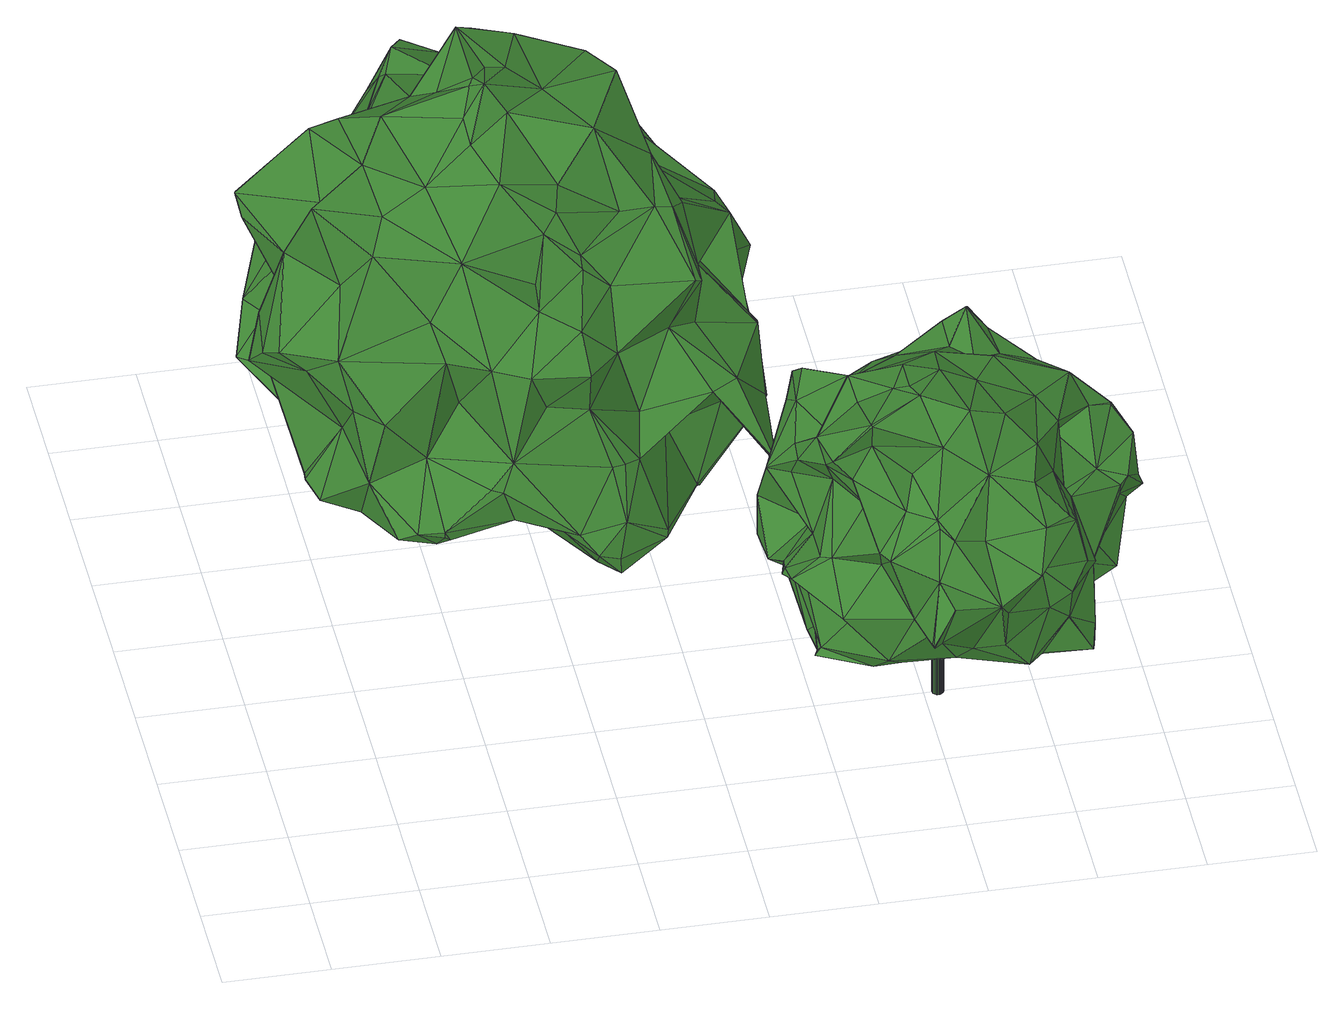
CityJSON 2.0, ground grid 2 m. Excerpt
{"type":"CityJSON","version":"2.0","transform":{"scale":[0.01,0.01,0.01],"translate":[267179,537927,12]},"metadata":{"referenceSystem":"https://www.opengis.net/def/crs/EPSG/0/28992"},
"CityObjects":{
"tree1":{"type":"SolitaryVegetationObject","attributes":{"gtid":440,"crown_width_m":9.61,"crown_median_z":16.52,"crown_r50_m":0.301,"crown_porosity":0.881,"trunk_H_m":4.5,"trunk_DBH_m":0.345,"trunk_radius_m":0.173,"trunk_base_height_m":12.02,"original_gtid":"442"},"geometry":[{"type":"Solid","lod":"3","boundaries":[[[[0,1,2]],[[1,3,2]],[[4,5,6]],[[7,8,9]],[[10,11,12]],[[13,14,15]],[[16,17,18]],[[19,20,21]],[[22,23,24]],[[24,23,25]],[[26,27,28]],[[29,30,31]],[[29,32,30]],[[33,34,35]],[[11,6,5]],[[36,13,37]],[[38,39,10]],[[40,41,42]],[[43,44,45]],[[24,46,22]],[[47,35,48]],[[49,50,51]],[[52,53,54]],[[55,56,57]],[[58,59,60]],[[61,62,63]],[[64,39,38]],[[65,66,27]],[[67,68,53]],[[69,21,70]],[[49,71,72]],[[73,74,29]],[[75,19,76]],[[69,76,19]],[[77,78,61]],[[79,80,45]],[[81,82,83]],[[84,85,80]],[[86,87,64]],[[88,89,90]],[[91,5,92]],[[93,92,5]],[[94,95,96]],[[97,98,99]],[[76,98,97]],[[69,98,76]],[[27,100,65]],[[101,102,103]],[[74,43,104]],[[85,105,106]],[[107,106,105]],[[43,85,104]],[[108,109,48]],[[110,49,111]],[[99,98,112]],[[113,58,114]],[[115,89,20]],[[79,45,116]],[[117,111,118]],[[55,111,117]],[[119,120,121]],[[28,27,122]],[[123,124,41]],[[125,126,127]],[[22,46,16]],[[125,128,126]],[[129,130,131]],[[125,127,28]],[[124,132,133]],[[134,120,14]],[[104,135,32]],[[136,118,137]],[[9,138,139]],[[140,141,142]],[[143,144,35]],[[145,144,143]],[[146,142,141]],[[42,41,133]],[[147,148,149]],[[46,150,151]],[[46,151,152]],[[153,131,2]],[[153,2,3]],[[59,154,96]],[[59,96,60]],[[123,41,40]],[[155,70,156]],[[155,156,157]],[[44,43,74]],[[104,29,74]],[[124,133,41]],[[129,158,99]],[[146,141,159]],[[45,44,160]],[[11,5,91]],[[161,95,162]],[[161,162,60]],[[22,163,23]],[[44,74,160]],[[164,6,165]],[[166,146,159]],[[167,168,23]],[[9,139,169]],[[170,171,65]],[[140,159,141]],[[171,0,131]],[[172,173,174]],[[3,175,176]],[[177,3,176]],[[178,179,103]],[[29,180,181]],[[45,80,85]],[[45,85,43]],[[182,183,178]],[[48,109,47]],[[47,109,184]],[[25,168,185]],[[25,185,24]],[[166,142,146]],[[39,64,186]],[[91,12,11]],[[75,162,187]],[[149,148,82]],[[172,111,49]],[[93,159,140]],[[188,75,76]],[[63,119,61]],[[61,189,158]],[[136,137,174]],[[158,62,61]],[[70,155,69]],[[112,130,129]],[[128,155,157]],[[128,157,126]],[[40,42,71]],[[40,71,49]],[[190,191,84]],[[192,115,75]],[[154,59,113]],[[58,113,59]],[[193,194,177]],[[63,177,194]],[[186,87,195]],[[81,181,196]],[[13,15,139]],[[38,10,12]],[[54,68,114]],[[197,54,114]],[[182,198,184]],[[91,38,12]],[[199,200,201]],[[21,156,70]],[[21,81,156]],[[23,168,25]],[[79,202,80]],[[203,167,23]],[[18,17,152]],[[121,114,204]],[[161,96,95]],[[60,96,161]],[[132,18,205]],[[133,132,205]],[[172,174,137]],[[110,111,55]],[[184,183,182]],[[194,206,200]],[[180,207,196]],[[208,207,180]],[[204,209,77]],[[134,210,211]],[[134,36,210]],[[115,20,19]],[[39,186,10]],[[124,212,132]],[[213,131,153]],[[213,153,3]],[[103,214,31]],[[208,31,214]],[[181,215,83]],[[107,191,198]],[[86,198,191]],[[142,57,140]],[[172,51,216]],[[100,217,218]],[[208,102,26]],[[123,212,124]],[[63,194,200]],[[143,35,219]],[[143,219,220]],[[217,108,218]],[[186,165,10]],[[221,80,202]],[[221,84,80]],[[205,222,72]],[[170,65,223]],[[100,223,65]],[[205,42,133]],[[13,36,14]],[[220,224,193]],[[225,100,101]],[[129,99,112]],[[26,100,27]],[[121,204,119]],[[101,226,225]],[[178,227,182]],[[226,217,225]],[[228,78,209]],[[81,21,88]],[[81,88,149]],[[29,31,180]],[[229,224,220]],[[108,217,226]],[[73,181,83]],[[74,73,160]],[[160,83,148]],[[83,160,73]],[[230,135,85]],[[196,156,81]],[[97,188,76]],[[88,231,147]],[[149,88,147]],[[209,78,77]],[[10,6,11]],[[177,176,193]],[[49,110,40]],[[10,165,6]],[[186,195,232]],[[165,186,232]],[[8,93,233]],[[140,234,233]],[[93,140,233]],[[101,179,226]],[[101,103,179]],[[108,226,179]],[[108,179,183]],[[21,69,235]],[[21,235,19]],[[172,49,51]],[[236,170,223]],[[158,129,62]],[[237,228,209]],[[62,129,213]],[[104,85,135]],[[238,125,122]],[[94,96,154]],[[33,239,64]],[[83,82,148]],[[203,221,167]],[[112,238,130]],[[128,238,112]],[[162,95,187]],[[109,108,183]],[[184,109,183]],[[220,240,143]],[[236,240,220]],[[93,8,92]],[[138,13,139]],[[224,169,241]],[[229,220,169]],[[229,169,224]],[[97,99,189]],[[189,78,97]],[[97,78,188]],[[72,50,49]],[[90,46,24]],[[114,58,242]],[[120,134,211]],[[87,186,64]],[[204,77,119]],[[225,217,100]],[[51,52,216]],[[183,179,178]],[[88,20,89]],[[138,243,13]],[[244,163,212]],[[139,241,169]],[[19,235,69]],[[189,99,158]],[[193,236,220]],[[87,245,195]],[[241,15,201]],[[7,169,220]],[[9,169,7]],[[16,18,132]],[[132,212,163]],[[143,240,145]],[[207,157,156]],[[207,156,196]],[[246,247,244]],[[145,218,108]],[[132,22,16]],[[248,91,249]],[[48,144,108]],[[145,108,144]],[[48,35,144]],[[47,184,86]],[[234,140,56]],[[117,174,173]],[[220,219,7]],[[203,23,163]],[[29,181,73]],[[230,32,135]],[[178,32,230]],[[8,248,249]],[[167,116,168]],[[79,116,167]],[[79,167,221]],[[79,221,202]],[[0,2,131]],[[236,175,170]],[[136,174,117]],[[232,195,191]],[[191,250,84]],[[188,162,75]],[[60,162,188]],[[151,251,95]],[[87,86,245]],[[150,192,151]],[[92,249,91]],[[252,248,8]],[[18,253,205]],[[164,247,6]],[[120,211,121]],[[4,6,246]],[[4,246,166]],[[64,248,33]],[[38,248,64]],[[13,254,37]],[[36,37,254]],[[67,113,68]],[[255,113,67]],[[256,75,187]],[[256,187,192]],[[173,210,36]],[[56,140,57]],[[15,241,139]],[[61,78,189]],[[131,213,129]],[[149,82,81]],[[142,166,257]],[[107,250,191]],[[14,199,15]],[[119,63,199]],[[63,200,199]],[[61,119,77]],[[228,188,78]],[[40,110,123]],[[125,238,128]],[[130,238,131]],[[62,177,63]],[[21,20,88]],[[219,34,7]],[[120,199,14]],[[119,199,120]],[[16,46,17]],[[114,121,211]],[[15,199,201]],[[205,253,222]],[[151,192,251]],[[102,208,214]],[[102,214,103]],[[46,90,89]],[[187,251,192]],[[201,206,224]],[[118,111,172]],[[118,172,137]],[[237,209,204]],[[200,206,201]],[[46,89,150]],[[187,95,251]],[[152,17,46]],[[150,115,192]],[[150,89,115]],[[19,75,115]],[[84,250,85]],[[191,195,245]],[[203,165,190]],[[203,164,165]],[[145,240,223]],[[221,190,84]],[[203,190,221]],[[222,253,94]],[[222,94,154]],[[253,95,94]],[[223,100,218]],[[223,218,145]],[[193,224,206]],[[142,110,57]],[[128,112,98]],[[194,193,206]],[[6,247,246]],[[8,249,92]],[[55,57,110]],[[215,258,83]],[[196,181,180]],[[54,216,52]],[[178,30,32]],[[147,231,185]],[[148,147,185]],[[38,91,248]],[[182,227,107]],[[106,107,227]],[[18,152,253]],[[95,253,152]],[[86,184,198]],[[117,254,56]],[[182,107,198]],[[245,86,191]],[[90,231,88]],[[123,246,244]],[[123,244,212]],[[90,24,231]],[[24,185,231]],[[201,224,241]],[[188,228,60]],[[58,60,228]],[[228,237,58]],[[216,211,210]],[[42,205,71]],[[72,71,205]],[[155,128,98]],[[155,98,69]],[[236,193,176]],[[105,85,250]],[[105,250,107]],[[85,106,230]],[[236,176,175]],[[237,204,242]],[[237,242,58]],[[204,114,242]],[[134,14,36]],[[173,36,117]],[[81,258,215]],[[233,234,243]],[[234,56,243]],[[13,243,254]],[[56,254,243]],[[163,247,203]],[[164,203,247]],[[163,244,247]],[[165,259,190]],[[175,3,1]],[[0,170,1]],[[175,1,170]],[[62,3,177]],[[47,239,35]],[[33,35,239]],[[86,239,47]],[[86,64,239]],[[172,216,173]],[[151,95,152]],[[256,192,75]],[[9,260,138]],[[8,260,9]],[[219,35,34]],[[248,34,33]],[[252,34,248]],[[252,7,34]],[[252,8,7]],[[255,67,222]],[[65,171,66]],[[104,32,29]],[[31,30,103]],[[178,103,30]],[[102,100,261]],[[102,101,100]],[[223,240,236]],[[102,261,26]],[[100,26,261]],[[157,127,126]],[[51,50,53]],[[72,67,50]],[[222,67,72]],[[208,26,28]],[[238,122,171]],[[131,238,171]],[[125,28,122]],[[208,28,127]],[[208,127,157]],[[208,157,207]],[[27,66,122]],[[171,122,66]],[[68,113,114]],[[230,227,178]],[[106,227,230]],[[171,170,0]],[[3,62,213]],[[117,36,254]],[[117,56,55]],[[117,118,136]],[[255,222,154]],[[197,114,211]],[[255,154,113]],[[83,258,81]],[[81,215,181]],[[31,262,180]],[[180,262,208]],[[31,208,262]],[[216,210,173]],[[123,257,246]],[[166,246,257]],[[185,168,116]],[[185,116,148]],[[138,260,243]],[[8,243,260]],[[233,243,8]],[[166,263,4]],[[163,264,132]],[[132,264,22]],[[163,22,264]],[[110,265,123]],[[257,265,142]],[[110,142,265]],[[257,123,265]],[[211,216,54]],[[51,53,52]],[[197,211,54]],[[54,53,68]],[[67,53,50]],[[4,263,5]],[[5,263,93]],[[93,263,159]],[[159,263,166]],[[160,116,45]],[[160,148,116]],[[232,191,259]],[[190,259,191]],[[232,259,165]],[[266,267,268]],[[266,268,269]],[[269,268,270]],[[269,270,271]],[[268,267,272]],[[268,272,270]],[[270,272,273]],[[270,273,271]],[[272,267,274]],[[272,274,273]],[[273,274,275]],[[273,275,271]],[[274,267,276]],[[274,276,275]],[[275,276,277]],[[275,277,271]],[[276,267,278]],[[276,278,277]],[[277,278,279]],[[277,279,271]],[[278,267,280]],[[278,280,279]],[[279,280,281]],[[279,281,271]],[[280,267,282]],[[280,282,281]],[[281,282,283]],[[281,283,271]],[[282,267,284]],[[282,284,283]],[[283,284,285]],[[283,285,271]],[[284,267,286]],[[284,286,285]],[[285,286,287]],[[285,287,271]],[[286,267,288]],[[286,288,287]],[[287,288,289]],[[287,289,271]],[[288,267,290]],[[288,290,289]],[[289,290,291]],[[289,291,271]],[[290,267,292]],[[290,292,291]],[[291,292,293]],[[291,293,271]],[[292,267,294]],[[292,294,293]],[[293,294,295]],[[293,295,271]],[[294,267,296]],[[294,296,295]],[[295,296,297]],[[295,297,271]],[[296,267,298]],[[296,298,297]],[[297,298,299]],[[297,299,271]],[[298,267,300]],[[298,300,299]],[[299,300,301]],[[299,301,271]],[[300,267,302]],[[300,302,301]],[[301,302,303]],[[301,303,271]],[[302,267,304]],[[302,304,303]],[[303,304,305]],[[303,305,271]],[[304,267,306]],[[304,306,305]],[[305,306,307]],[[305,307,271]],[[306,267,308]],[[306,308,307]],[[307,308,309]],[[307,309,271]],[[308,267,310]],[[308,310,309]],[[309,310,311]],[[309,311,271]],[[310,267,312]],[[310,312,311]],[[311,312,313]],[[311,313,271]],[[312,267,314]],[[312,314,313]],[[313,314,315]],[[313,315,271]],[[314,267,266]],[[314,266,315]],[[315,266,269]],[[315,269,271]]]]}]},
"tree2":{"type":"SolitaryVegetationObject","attributes":{"gtid":505,"crown_width_m":6.75,"crown_median_z":15.9,"crown_r50_m":0.269,"crown_porosity":0.901,"trunk_H_m":3.86,"trunk_DBH_m":0.21,"trunk_radius_m":0.105,"trunk_base_height_m":12.04,"original_gtid":"507"},"geometry":[{"type":"Solid","lod":"3","boundaries":[[[[316,317,318]],[[319,320,321]],[[322,323,324]],[[325,326,327]],[[328,329,330]],[[331,332,327]],[[333,334,335]],[[336,337,338]],[[336,338,339]],[[340,341,342]],[[343,340,342]],[[343,344,340]],[[345,346,347]],[[348,349,350]],[[351,352,353]],[[354,355,356]],[[357,358,359]],[[360,361,320]],[[362,363,348]],[[364,365,366]],[[351,353,365]],[[351,365,367]],[[368,340,344]],[[369,370,371]],[[372,321,320]],[[373,374,340]],[[375,373,376]],[[320,377,360]],[[319,377,320]],[[378,323,322]],[[379,380,381]],[[343,342,382]],[[383,384,385]],[[381,386,379]],[[387,388,389]],[[390,391,392]],[[393,394,395]],[[396,345,347]],[[397,335,334]],[[375,376,398]],[[399,400,401]],[[334,333,402]],[[317,403,318]],[[404,405,406]],[[407,378,408]],[[409,410,411]],[[389,351,387]],[[412,413,322]],[[414,415,416]],[[417,414,416]],[[418,416,419]],[[419,420,418]],[[419,416,415]],[[357,421,358]],[[421,422,358]],[[423,424,327]],[[425,426,427]],[[423,393,395]],[[423,395,428]],[[429,430,431]],[[432,430,429]],[[359,358,390]],[[391,390,358]],[[331,433,332]],[[319,367,434]],[[435,418,436]],[[360,437,420]],[[437,360,377]],[[438,433,331]],[[421,357,439]],[[421,439,440]],[[327,332,441]],[[417,416,442]],[[415,420,419]],[[404,344,343]],[[372,443,388]],[[364,431,444]],[[444,323,445]],[[446,447,448]],[[449,446,448]],[[450,451,452]],[[345,453,346]],[[343,382,454]],[[455,409,411]],[[456,457,458]],[[428,459,460]],[[343,454,404]],[[461,404,454]],[[462,434,463]],[[464,375,465]],[[375,464,458]],[[466,467,468]],[[406,464,469]],[[406,469,404]],[[470,439,357]],[[424,325,327]],[[354,325,355]],[[471,472,317]],[[316,473,474]],[[449,475,446]],[[336,374,337]],[[440,439,476]],[[470,477,478]],[[439,479,476]],[[316,474,317]],[[353,366,365]],[[364,366,429]],[[364,429,431]],[[480,430,481]],[[423,428,452]],[[368,344,482]],[[361,331,443]],[[483,443,331]],[[484,485,486]],[[340,339,341]],[[380,487,400]],[[446,475,447]],[[373,340,368]],[[488,318,489]],[[490,338,491]],[[386,490,491]],[[371,452,369]],[[492,409,493]],[[427,382,425]],[[494,409,492]],[[372,387,321]],[[333,444,445]],[[406,495,485]],[[459,428,496]],[[358,497,391]],[[498,342,341]],[[499,500,401]],[[501,493,409]],[[436,418,420]],[[370,410,371]],[[395,496,428]],[[316,502,503]],[[432,481,430]],[[364,444,333]],[[462,504,505]],[[462,364,504]],[[506,507,508]],[[397,507,506]],[[480,324,430]],[[509,459,496]],[[410,409,494]],[[434,510,511]],[[338,490,341]],[[423,452,424]],[[512,513,481]],[[452,371,450]],[[319,434,377]],[[377,434,437]],[[514,363,495]],[[385,402,383]],[[488,475,449]],[[472,489,403]],[[486,362,350]],[[319,321,367]],[[515,346,453]],[[515,453,461]],[[472,330,489]],[[370,487,410]],[[400,500,516]],[[350,362,348]],[[517,518,510]],[[372,388,387]],[[420,519,360]],[[408,456,520]],[[435,436,517]],[[423,521,393]],[[329,412,330]],[[415,519,420]],[[519,393,522]],[[519,522,360]],[[520,523,408]],[[375,398,524]],[[365,463,367]],[[367,463,434]],[[404,461,405]],[[356,355,525]],[[424,525,355]],[[328,471,373]],[[340,374,336]],[[480,526,322]],[[527,507,385]],[[330,472,328]],[[417,528,414]],[[336,339,340]],[[411,410,529]],[[411,529,501]],[[530,348,531]],[[526,480,513]],[[517,532,533]],[[436,420,437]],[[431,430,324]],[[378,534,323]],[[334,507,397]],[[328,375,458]],[[373,375,328]],[[373,337,374]],[[498,341,490]],[[498,490,516]],[[514,535,531]],[[461,535,514]],[[339,338,341]],[[333,445,402]],[[536,528,427]],[[445,323,534]],[[537,394,393]],[[490,538,516]],[[410,487,529]],[[481,513,480]],[[514,405,461]],[[364,333,504]],[[504,333,335]],[[449,448,513]],[[379,529,380]],[[438,522,521]],[[400,487,401]],[[370,401,487]],[[445,534,407]],[[491,337,468]],[[429,366,352]],[[471,328,472]],[[403,317,472]],[[427,539,382]],[[346,539,427]],[[515,382,539]],[[515,539,346]],[[373,471,337]],[[389,352,351]],[[376,373,368]],[[468,337,471]],[[468,471,317]],[[504,335,397]],[[540,396,347]],[[385,507,334]],[[421,541,422]],[[492,541,354]],[[435,349,418]],[[542,504,397]],[[504,542,505]],[[542,397,506]],[[346,417,347]],[[417,442,347]],[[328,458,329]],[[406,405,495]],[[356,494,492]],[[356,492,354]],[[322,324,480]],[[354,543,544]],[[440,544,543]],[[355,325,424]],[[505,510,462]],[[505,542,510]],[[322,545,412]],[[447,412,545]],[[461,453,546]],[[510,518,511]],[[318,403,489]],[[547,432,548]],[[547,548,470]],[[546,453,396]],[[491,338,337]],[[385,334,402]],[[384,484,527]],[[527,484,486]],[[384,527,385]],[[353,352,366]],[[455,501,409]],[[473,492,493]],[[412,447,489]],[[330,412,489]],[[438,549,522]],[[360,522,549]],[[327,441,423]],[[434,532,437]],[[396,453,345]],[[425,342,498]],[[425,498,516]],[[522,393,521]],[[364,462,463]],[[364,463,365]],[[378,413,408]],[[322,413,378]],[[514,495,405]],[[464,406,520]],[[413,412,329]],[[550,551,483]],[[331,361,438]],[[509,496,552]],[[496,395,552]],[[458,520,456]],[[464,520,458]],[[382,342,425]],[[398,368,482]],[[414,553,415]],[[394,415,553]],[[394,553,414]],[[386,491,467]],[[386,467,379]],[[383,402,445]],[[486,350,508]],[[486,508,527]],[[323,444,324]],[[431,324,444]],[[470,478,547]],[[517,533,518]],[[376,368,398]],[[479,389,443]],[[554,516,500]],[[392,555,556]],[[392,556,390]],[[476,544,440]],[[508,507,527]],[[473,493,501]],[[473,501,474]],[[379,474,501]],[[410,451,450]],[[494,451,410]],[[512,557,449]],[[552,395,394]],[[552,394,414]],[[519,415,394]],[[519,394,537]],[[519,537,393]],[[549,438,361]],[[549,361,360]],[[408,523,384]],[[407,534,378]],[[478,481,432]],[[547,478,432]],[[418,349,558]],[[381,380,400]],[[325,559,326]],[[512,481,560]],[[512,560,390]],[[432,429,352]],[[379,501,529]],[[489,447,475]],[[488,489,475]],[[436,532,517]],[[526,513,448]],[[416,418,561]],[[466,379,467]],[[536,427,426]],[[372,361,443]],[[470,389,479]],[[389,470,548]],[[470,479,439]],[[348,363,531]],[[406,485,484]],[[514,531,363]],[[399,401,500]],[[454,515,461]],[[454,382,515]],[[531,535,546]],[[461,546,535]],[[449,557,488]],[[320,361,372]],[[499,536,554]],[[359,477,357]],[[478,477,359]],[[349,562,350]],[[506,350,562]],[[379,466,474]],[[455,411,501]],[[416,561,442]],[[530,561,558]],[[476,483,551]],[[437,532,436]],[[533,532,511]],[[434,511,532]],[[550,483,331]],[[530,531,546]],[[474,466,317]],[[468,317,466]],[[401,459,499]],[[552,414,528]],[[536,426,554]],[[552,536,499]],[[509,499,459]],[[552,499,509]],[[435,562,349]],[[542,562,435]],[[506,562,542]],[[424,452,525]],[[525,452,356]],[[413,329,457]],[[413,457,408]],[[329,458,457]],[[408,457,456]],[[346,528,417]],[[559,551,326]],[[421,543,541]],[[421,440,543]],[[488,555,318]],[[354,541,543]],[[559,476,551]],[[422,541,497]],[[358,422,497]],[[511,518,533]],[[497,541,492]],[[497,492,473]],[[427,528,346]],[[418,558,561]],[[349,530,558]],[[348,530,349]],[[387,351,321]],[[367,321,351]],[[488,557,555]],[[363,362,495]],[[486,485,495]],[[486,495,362]],[[388,443,389]],[[452,428,460]],[[452,460,369]],[[400,538,381]],[[483,476,443]],[[476,479,443]],[[517,510,435]],[[434,462,510]],[[435,510,542]],[[404,469,344]],[[445,407,383]],[[375,469,465]],[[464,465,469]],[[556,555,557]],[[449,513,512]],[[432,352,548]],[[389,548,352]],[[512,556,557]],[[468,467,491]],[[506,508,350]],[[469,375,524]],[[401,370,563]],[[390,556,512]],[[484,564,406]],[[384,383,565]],[[384,565,408]],[[332,433,441]],[[316,503,473]],[[408,565,407]],[[383,407,565]],[[520,406,564]],[[438,441,433]],[[497,503,391]],[[391,503,392]],[[497,473,503]],[[520,564,523]],[[384,523,564]],[[484,384,564]],[[469,482,344]],[[516,566,425]],[[425,566,426]],[[554,566,516]],[[554,426,566]],[[410,450,371]],[[322,526,545]],[[524,398,482]],[[524,482,469]],[[448,447,545]],[[448,545,526]],[[327,550,331]],[[327,326,550]],[[550,326,551]],[[380,529,487]],[[516,538,400]],[[470,357,477]],[[452,451,356]],[[494,356,451]],[[552,528,536]],[[540,347,561]],[[442,561,347]],[[546,561,530]],[[540,561,396]],[[396,561,546]],[[390,560,359]],[[359,560,481]],[[481,478,359]],[[555,392,502]],[[555,502,318]],[[559,544,476]],[[559,325,544]],[[354,544,325]],[[318,502,316]],[[392,503,502]],[[438,521,441]],[[423,441,521]],[[399,500,400]],[[554,500,499]],[[381,538,386]],[[490,386,538]],[[459,563,460]],[[401,563,459]],[[460,563,369]],[[369,563,370]],[[567,568,569]],[[567,569,570]],[[570,569,571]],[[570,571,572]],[[569,568,573]],[[569,573,571]],[[571,573,574]],[[571,574,572]],[[573,568,575]],[[573,575,574]],[[574,575,576]],[[574,576,572]],[[575,568,577]],[[575,577,576]],[[576,577,578]],[[576,578,572]],[[577,568,579]],[[577,579,578]],[[578,579,580]],[[578,580,572]],[[579,568,581]],[[579,581,580]],[[580,581,582]],[[580,582,572]],[[581,568,583]],[[581,583,582]],[[582,583,584]],[[582,584,572]],[[583,568,585]],[[583,585,584]],[[584,585,586]],[[584,586,572]],[[585,568,587]],[[585,587,586]],[[586,587,588]],[[586,588,572]],[[587,568,589]],[[587,589,588]],[[588,589,590]],[[588,590,572]],[[589,568,591]],[[589,591,590]],[[590,591,592]],[[590,592,572]],[[591,568,593]],[[591,593,592]],[[592,593,594]],[[592,594,572]],[[593,568,595]],[[593,595,594]],[[594,595,596]],[[594,596,572]],[[595,568,597]],[[595,597,596]],[[596,597,598]],[[596,598,572]],[[597,568,599]],[[597,599,598]],[[598,599,600]],[[598,600,572]],[[599,568,601]],[[599,601,600]],[[600,601,602]],[[600,602,572]],[[601,568,603]],[[601,603,602]],[[602,603,604]],[[602,604,572]],[[603,568,605]],[[603,605,604]],[[604,605,606]],[[604,606,572]],[[605,568,607]],[[605,607,606]],[[606,607,608]],[[606,608,572]],[[607,568,609]],[[607,609,608]],[[608,609,610]],[[608,610,572]],[[609,568,611]],[[609,611,610]],[[610,611,612]],[[610,612,572]],[[611,568,613]],[[611,613,612]],[[612,613,614]],[[612,614,572]],[[613,568,615]],[[613,615,614]],[[614,615,616]],[[614,616,572]],[[615,568,567]],[[615,567,616]],[[616,567,570]],[[616,570,572]]]]}]}
},
"vertices":[
[466,1187,873],[511,1110,938],[519,1118,949],[532,1079,963],[536,717,267],[502,644,311],[476,765,219],[470,696,610],[503,658,427],[538,669,602],[359,641,280],[381,625,297],[370,620,307],[709,742,581],[871,839,650],[714,832,665],[741,1176,208],[792,1225,191],[804,1197,189],[604,1418,536],[554,1385,425],[436,1515,453],[628,1179,255],[526,1092,189],[545,1277,217],[533,1271,233],[349,1262,766],[351,1264,776],[400,1386,770],[138,1317,361],[211,1261,492],[212,1327,490],[170,1272,357],[276,699,514],[402,771,581],[207,785,605],[825,854,539],[712,824,543],[321,624,318],[288,634,304],[875,823,201],[844,925,145],[866,955,147],[147,1299,231],[162,1360,217],[261,1227,188],[674,1299,259],[159,836,553],[115,861,582],[1010,885,337],[990,973,427],[1005,954,443],[1005,950,457],[997,985,452],[995,984,455],[809,812,356],[740,695,375],[786,662,234],[980,1217,555],[987,1238,513],[949,1260,527],[789,1159,896],[648,1129,897],[718,1008,889],[250,716,376],[284,1174,851],[354,1264,776],[979,1017,443],[991,1095,509],[584,1539,578],[525,1542,598],[887,939,209],[923,1013,335],[193,1382,267],[160,1361,220],[762,1417,502],[716,1470,618],[816,1177,740],[781,1237,799],[287,1200,184],[232,1105,196],[374,1487,339],[359,1441,249],[230,1414,256],[230,1058,204],[186,1155,231],[229,858,399],[180,813,276],[520,1403,322],[590,1379,311],[549,1298,226],[370,618,320],[480,638,378],[613,603,290],[881,1121,411],[850,1267,340],[960,1202,451],[720,1344,706],[610,1460,637],[650,1367,795],[230,1170,840],[134,1210,686],[277,1223,684],[218,1218,633],[117,1270,268],[293,1068,311],[293,1096,340],[254,989,354],[157,1035,672],[94,909,549],[869,814,210],[920,850,363],[624,1376,802],[1034,1160,467],[983,1090,599],[660,1377,382],[316,1271,214],[892,783,438],[986,692,335],[830,1047,786],[853,960,728],[877,992,710],[410,1371,786],[708,840,166],[733,987,121],[432,1430,800],[454,1464,788],[385,1420,718],[524,1445,763],[625,1272,919],[550,1287,931],[518,1268,953],[725,1043,134],[854,962,140],[883,846,643],[161,1224,278],[988,689,336],[989,692,333],[646,669,592],[640,726,652],[702,620,293],[685,589,237],[782,654,223],[288,873,763],[236,912,678],[192,953,826],[686,587,207],[421,1347,264],[333,1334,232],[387,1460,208],[719,1398,295],[766,1292,290],[794,1227,193],[549,1162,936],[1019,1196,423],[513,1530,618],[406,1504,478],[484,1509,638],[752,1256,874],[644,578,257],[205,1381,223],[786,1278,492],[800,1334,503],[542,1071,184],[418,834,179],[339,829,220],[652,642,197],[358,1147,196],[427,1192,257],[570,761,681],[351,1120,886],[425,1223,844],[1005,873,349],[941,808,443],[989,692,336],[491,1064,902],[496,1021,874],[570,1058,909],[150,1130,472],[154,1090,573],[202,1440,488],[237,1460,459],[118,1041,443],[116,1056,527],[77,951,503],[497,1285,234],[249,784,262],[805,1315,358],[847,1353,654],[769,1248,846],[268,1002,240],[169,904,271],[736,1403,298],[531,929,848],[644,966,803],[195,847,266],[264,1499,472],[889,1050,575],[124,1012,433],[819,954,738],[758,974,721],[665,860,720],[282,1134,188],[410,968,234],[885,1077,657],[830,1104,226],[630,911,783],[353,1456,514],[325,1386,646],[811,1189,722],[879,889,518],[892,928,616],[698,967,128],[587,1163,931],[293,1258,594],[267,1348,434],[1004,937,462],[92,1157,725],[220,1022,785],[381,815,645],[440,820,764],[306,1121,192],[913,1058,374],[299,1027,854],[600,874,767],[93,1160,726],[100,1135,686],[179,1105,475],[845,1311,651],[576,831,690],[232,1226,367],[511,1296,228],[235,848,263],[685,668,384],[710,676,381],[496,1460,590],[404,975,826],[837,1248,636],[513,1300,822],[233,777,495],[319,945,795],[664,835,708],[963,1123,602],[650,702,494],[626,916,203],[163,864,288],[638,822,190],[486,915,245],[356,720,415],[458,641,385],[230,1059,208],[808,1316,336],[431,802,468],[817,1173,281],[759,795,404],[962,1068,459],[756,1318,368],[694,715,218],[329,1404,275],[270,889,274],[571,701,512],[291,1167,770],[293,1363,473],[591,638,275],[677,1015,224],[785,799,247],[542,1094,1],[525,1095,2],[542,1099,2],[552,1071,451],[552,1076,451],[535,1072,452],[540,1103,2],[550,1080,452],[538,1107,2],[548,1084,452],[534,1109,2],[544,1087,452],[530,1111,3],[540,1089,452],[526,1112,3],[536,1089,452],[521,1112,3],[531,1089,452],[517,1110,3],[527,1088,452],[513,1108,3],[524,1085,452],[511,1104,3],[521,1082,452],[509,1100,3],[519,1078,452],[508,1096,2],[518,1073,452],[508,1091,2],[518,1069,452],[510,1087,2],[520,1064,452],[512,1083,2],[522,1061,451],[516,1081,1],[526,1058,451],[520,1079,1],[530,1056,451],[524,1078,1],[534,1055,451],[529,1078,1],[539,1055,451],[533,1080,1],[543,1057,451],[537,1082,1],[547,1060,451],[540,1086,1],[549,1063,451],[541,1090,1],[552,1067,451],
[1388,694,406],[1261,701,450],[1332,669,536],[1295,96,392],[1384,166,339],[1371,178,419],[1233,465,715],[1226,381,738],[1291,370,713],[1555,411,225],[1486,365,277],[1466,333,236],[1074,618,546],[1067,536,593],[1149,616,592],[1480,231,242],[1466,259,226],[1203,234,675],[1080,269,670],[1150,251,610],[1006,692,314],[1052,736,404],[1034,687,313],[1007,692,311],[1009,629,327],[1035,667,305],[1002,589,308],[931,549,316],[953,522,402],[1039,372,226],[986,390,181],[982,278,220],[929,245,411],[1005,158,375],[1000,235,456],[1436,185,514],[1413,281,556],[1425,181,528],[1547,459,261],[1519,430,233],[1460,438,246],[1588,423,511],[1535,523,465],[1551,443,570],[1335,100,267],[1426,192,293],[983,256,445],[928,304,392],[1282,209,620],[1375,148,533],[1365,207,593],[1356,91,470],[1045,592,348],[1387,449,100],[1316,539,133],[1388,450,102],[1431,192,348],[1075,690,411],[1051,733,404],[1062,605,538],[1137,604,412],[1287,83,331],[1164,411,736],[1263,680,289],[1221,645,192],[1207,673,198],[953,515,305],[1076,255,727],[993,338,652],[1007,259,653],[1183,681,224],[1462,207,403],[1480,227,384],[1447,285,490],[1482,567,560],[1496,610,494],[1461,625,514],[1349,252,175],[1252,298,222],[1260,334,148],[980,352,350],[1128,198,569],[1086,531,483],[1222,574,189],[1213,602,187],[1231,509,108],[1078,254,725],[1233,668,536],[916,500,413],[1001,419,404],[922,447,513],[1134,345,735],[1070,442,702],[1396,531,258],[1343,557,193],[1259,567,252],[1179,556,646],[1089,481,668],[1087,275,188],[1184,206,247],[1069,198,229],[998,274,203],[1088,152,273],[1113,164,257],[1207,136,275],[1605,464,385],[1533,522,462],[1391,305,175],[1452,350,235],[1050,551,306],[1152,451,293],[1013,462,299],[1286,378,104],[1381,263,635],[1397,365,665],[1326,281,698],[1433,333,627],[1477,222,215],[1274,50,442],[1127,114,389],[1155,90,370],[1230,95,322],[1471,199,209],[1566,358,466],[1611,452,372],[1446,255,212],[970,236,240],[1480,251,367],[1257,263,729],[1174,297,749],[1320,604,700],[1275,610,669],[1318,603,701],[1353,584,663],[1358,444,131],[1321,477,230],[1358,404,175],[956,392,333],[918,511,318],[1359,575,349],[1005,534,660],[1014,531,657],[997,584,617],[1238,429,117],[1358,442,129],[916,399,344],[1202,124,547],[1263,148,519],[980,555,577],[1006,546,556],[1268,668,402],[1176,669,314],[1148,706,386],[983,509,472],[1509,362,486],[1127,681,433],[1205,667,526],[1446,646,340],[1330,701,374],[1320,611,643],[1550,360,427],[1550,440,569],[1506,421,586],[1549,345,457],[1337,446,704],[1475,445,648],[995,514,402],[1477,265,358],[966,378,575],[961,411,524],[1022,338,554],[1266,568,181],[1324,609,625],[1235,623,612],[1159,657,244],[1111,729,339],[1475,565,317],[1408,576,323],[1396,529,258],[989,358,421],[1256,349,129],[1491,574,449],[1055,639,303],[1192,463,174],[1202,523,195],[1344,606,348],[1396,630,490],[1414,625,421],[1177,154,574],[1179,140,565],[1067,134,531],[1041,251,613],[1063,248,557],[1159,361,207],[1166,80,491],[1185,27,465],[1431,524,624],[1363,522,649],[934,344,378],[948,445,316],[1154,584,232],[1143,29,391],[1143,12,399],[1294,174,270],[987,497,617],[1385,228,190],[1384,227,193],[1031,362,627],[1037,501,481],[1477,430,239],[1312,499,663],[1000,290,624],[1036,376,206],[1249,610,234],[963,290,369],[921,293,388],[1162,34,389],[1144,10,398],[1162,335,744],[934,343,376],[1102,427,199],[1299,214,288],[1174,618,220],[1000,461,300],[996,253,247],[1534,500,349],[1083,111,528],[1587,465,363],[1578,440,356],[1275,541,663],[949,335,364],[1441,416,539],[1438,306,491],[1424,193,292],[1459,295,332],[1481,341,346],[1129,351,192],[1134,326,234],[1149,459,209],[1393,593,513],[1463,556,557],[1383,565,531],[1050,204,358],[1515,388,296],[1498,445,591],[982,242,252],[1079,178,472],[1307,516,138],[969,422,579],[1075,380,686],[1137,541,325],[1236,395,4],[1225,395,4],[1235,398,4],[1238,402,389],[1238,405,389],[1228,402,389],[1234,401,4],[1237,407,389],[1232,403,4],[1235,409,389],[1230,404,4],[1233,411,389],[1228,405,4],[1230,412,389],[1225,405,4],[1227,412,389],[1222,405,4],[1225,412,389],[1220,404,4],[1222,411,389],[1217,402,4],[1220,409,389],[1216,400,4],[1218,407,389],[1215,398,4],[1217,404,389],[1215,395,4],[1217,402,390],[1215,392,4],[1217,399,390],[1216,390,4],[1218,396,390],[1218,388,4],[1220,394,390],[1220,386,4],[1222,393,390],[1222,385,4],[1225,392,390],[1225,385,4],[1228,391,390],[1228,385,4],[1230,392,390],[1230,386,4],[1233,393,390],[1233,388,4],[1235,395,390],[1234,390,4],[1237,397,389],[1235,392,4],[1238,399,389]
]}
